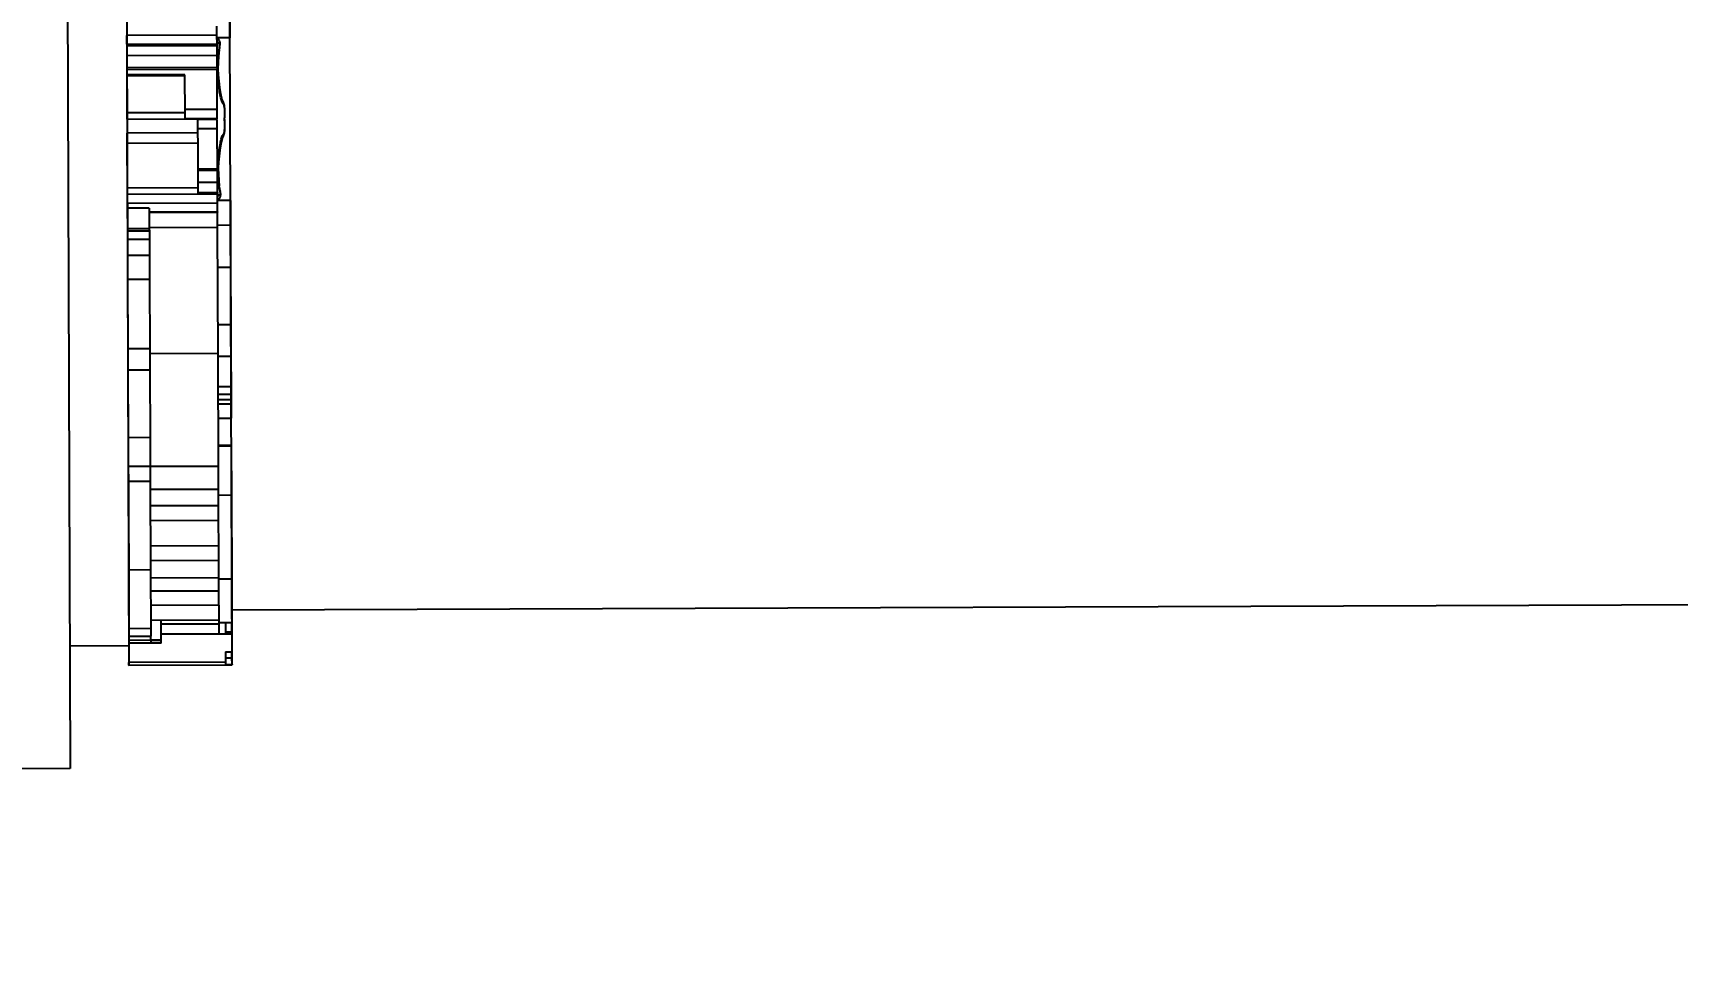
# Model space of a CAD drawing. Extents: x -678889171 to 586587, y -792238163 to 335485.
# Drawn here: x 83964 to 84018.7, y 48826.4 to 48857.7 of the extents above; entities that cross this region are included whole.
import ezdxf
from ezdxf import colors
from ezdxf.entities.mleader import LeaderData, LeaderLine
from ezdxf.math import Vec2, Vec3

# ---------------------------------------------------------------- set-up
doc = ezdxf.new("R2010")
doc.units = 0
doc.header["$MEASUREMENT"] = 0
doc.set_wipeout_variables(frame=1)
for name, color, linetype in [('E-TEXT', 3, 'Continuous'), ('XR-Typ26$0$XR-A-TYP-2-3-4-5-6-7-8-9-10$0$A-FURN-SANT', 252, 'Continuous'), ('XR-Typ26$0$XR-A-TYP-2-3-4-5-6-7-8-9-10$0$XR-A-TYP$0$TYPICAL TYPES$0$I-WC', 252, 'Continuous')]:
    doc.layers.add(name, color=color, linetype=linetype)
doc.styles.get("Standard").update_dxf_attribs({"font": 'arial.ttf'})

# ---------------------------------------------------------------- blocks, each defined once
blk = doc.blocks.new('XR-Typ26$0$XR-A-TYP-2-3-4-5-6-7-8-9-10$0$XR-A-TYP$0$TYPICAL TYPES$0$XREF_3BR$0$SE4')
at = {"layer": 'XR-Typ26$0$XR-A-TYP-2-3-4-5-6-7-8-9-10$0$A-FURN-SANT'}
for p, q in [((404.2135427506728, 435.8641236042604, -1.421570644436991e-08), (404.2135427506728, 438.8641236042604, -1.421570644435635e-08)), ((441.2135427506728, 435.8641236042495, -1.421570644436993e-08), (404.2135427506728, 435.8641236042604, -1.421570644436991e-08)), ((407.7138312506722, 435.8641236042458, -1.42157064443699e-08), (407.7138312506868, 434.174248604264, -1.421570644436989e-08)), ((407.1511580662191, 434.1742486042494, -1.421570644436991e-08), (407.2292859205918, 434.1742486042494, -1.421570644438347e-08)), ((407.1511580662191, 434.1742486042494, -1.421570644436991e-08), (407.1511580662045, 431.4203236042376, -1.42157064443699e-08)), ((407.2292859206063, 431.4203236042522, -1.42157064443699e-08), (407.2292859205918, 434.1742486042494, -1.421570644438347e-08)), ((407.7138312506868, 434.174248604264, -1.421570644436989e-08), (407.2292859205918, 434.1742486042494, -1.421570644438347e-08)), ((407.9779469859932, 434.174248604264, -1.421570644435635e-08), (407.7138312506868, 434.174248604264, -1.421570644436989e-08)), ((407.7735933639633, 433.2562736042455, -1.421570644436991e-08), (407.7735933639633, 434.1742486042349, -1.421570644435635e-08)), ((407.7895400894486, 434.1742486042494, -1.421570644436991e-08), (407.7895400894486, 433.5516114178172, -1.421570644435635e-08)), ((407.8684375716693, 434.1742486042349, -1.421570644438345e-08), (407.8684375716839, 433.5516114178135, -1.421570644435636e-08)), ((407.970675837918, 433.5516114178026, -1.421570644436991e-08), (407.9706758379034, 434.1742486042349, -1.421570644436991e-08)), ((408.1922382902849, 434.1742486042676, -1.421570644436991e-08), (407.9779469859932, 434.174248604264, -1.421570644435635e-08)), ((407.9779469859932, 434.174248604264, -1.421570644435635e-08), (407.9779469859932, 433.5516114178208, -1.42157064443699e-08)), ((408.1922382902849, 433.5516114178172, -1.421570644436991e-08), (408.1922382902849, 434.1742486042676, -1.421570644436991e-08)), ((409.5787520405866, 434.174248604264, -1.42157064443699e-08), (408.1922382902849, 434.1742486042676, -1.421570644436991e-08)), ((411.6820918913145, 434.1742486042494, -1.421570644435635e-08), (409.5787520405866, 434.174248604264, -1.42157064443699e-08)), ((409.8660075085936, 433.5516114178063, -1.421570644435635e-08), (409.8660075085936, 434.1742486042494, -1.421570644436993e-08)), ((412.386982819633, 434.1742486042494, -1.42157064443699e-08), (411.6820918913145, 434.1742486042494, -1.421570644435635e-08)), ((412.8183955716668, 434.1742486042494, -1.421570644436991e-08), (412.386982819633, 434.1742486042494, -1.42157064443699e-08)), ((412.386982819633, 433.5516114178172, -1.421570644436991e-08), (412.386982819633, 434.1742486042494, -1.42157064443699e-08)), ((413.6386110696185, 434.1742486042494, -1.421570644436991e-08), (412.8183955716668, 434.1742486042494, -1.421570644436991e-08)), ((412.8183955716668, 433.5516114178026, -1.421570644435635e-08), (412.8183955716668, 434.1742486042494, -1.421570644436991e-08)), ((415.5593689006491, 434.1742486042494, -1.421570644436991e-08), (413.6386110696185, 434.1742486042494, -1.421570644436991e-08)), ((413.6386110696039, 433.5516114178026, -1.421570644436991e-08), (413.6386110696185, 434.1742486042494, -1.421570644436991e-08)), ((416.1719349801861, 434.174248604264, -1.42157064443699e-08), (415.5593689006491, 434.1742486042494, -1.421570644436991e-08)), ((415.5593689006346, 433.5516114178026, -1.421570644436991e-08), (415.5593689006491, 434.1742486042494, -1.421570644436991e-08)), ((418.1446052204847, 434.1742486042494, -1.42157064443699e-08), (416.1719349801861, 434.174248604264, -1.42157064443699e-08)), ((416.1719349801861, 433.5516114178208, -1.421570644436991e-08), (416.1719349801861, 434.174248604264, -1.42157064443699e-08)), ((418.8298484980478, 434.1742486042494, -1.42157064443699e-08), (418.1446052204847, 434.1742486042494, -1.42157064443699e-08)), ((418.1446052204847, 433.5516114178172, -1.421570644438345e-08), (418.1446052204847, 434.1742486042494, -1.42157064443699e-08)), ((419.2866773497663, 434.1742486042494, -1.42157064443699e-08), (418.8298484980478, 434.1742486042494, -1.42157064443699e-08)), ((418.8298484980623, 433.5516114178026, -1.42157064443699e-08), (418.8298484980478, 434.1742486042494, -1.42157064443699e-08)), ((419.5254743886908, 434.1742486042349, -1.421570644435635e-08), (419.2866773497663, 434.1742486042494, -1.42157064443699e-08)), ((419.2866773497663, 433.5516114178208, -1.42157064443699e-08), (419.2866773497663, 434.1742486042494, -1.42157064443699e-08)), ((419.594237766767, 434.1742486042494, -1.42157064443699e-08), (419.5254743886908, 434.1742486042349, -1.421570644435635e-08)), ((419.5254743887053, 433.5516114178172, -1.42157064443699e-08), (419.5254743886908, 434.1742486042349, -1.421570644435635e-08)), ((420.1783737006481, 434.1742486042494, -1.421570644436991e-08), (419.594237766767, 434.1742486042494, -1.42157064443699e-08)), ((419.5942377667525, 433.5516114178026, -1.42157064443699e-08), (419.594237766767, 434.1742486042494, -1.42157064443699e-08)), ((420.1783737006481, 433.5516114178172, -1.421570644436991e-08), (420.1783737006481, 434.1742486042494, -1.421570644436991e-08)), ((420.1807818555826, 434.1742486042494, -1.421570644436991e-08), (420.1783737006481, 434.1742486042494, -1.421570644436991e-08)), ((420.3199789655482, 434.1742486042494, -1.421570644436989e-08), (420.1807818555826, 434.1742486042494, -1.421570644436991e-08)), ((420.1817431111413, 433.5516114178026, -1.421570644436991e-08), (420.1817431111558, 434.1742486042494, -1.421570644436991e-08)), ((420.3199789655628, 431.6039186042472, -1.421570644435637e-08), (420.3199789655482, 434.1742486042494, -1.421570644436989e-08)), ((420.3199789655482, 434.1742486042494, -1.421570644436989e-08), (420.5723445836484, 434.1742486042531, -1.42157064443699e-08)), ((420.5709853826265, 434.1742486042494, -1.421570644436991e-08), (420.7521243969386, 434.1742486042458, -1.421570644436991e-08)), ((420.5723445838812, 431.6039186042472, -1.421570644436991e-08), (420.5723445838812, 434.1742486042531, -1.42157064443699e-08)), ((420.7521243969386, 432.1547036042466, -1.421570644435636e-08), (420.7521243969386, 434.1742486042458, -1.421570644436991e-08)), ((420.7521243969386, 434.1742486042458, -1.421570644436991e-08), (422.0247267413943, 434.1742486042349, -1.42157064443699e-08)), ((422.0247267413652, 432.1547036042466, -1.421570644438345e-08), (422.0247267413943, 434.1742486042349, -1.42157064443699e-08)), ((422.0247267413943, 434.1742486042349, -1.42157064443699e-08), (422.3260646788985, 434.1742486042494, -1.42157064443699e-08)), ((424.8547409174644, 434.1742486042494, -1.421570644436991e-08), (422.3260646789131, 434.1742486042494, -1.42157064443699e-08)), ((422.3260646789131, 432.1547036042466, -1.421570644435635e-08), (422.3260646789131, 434.1742486042494, -1.42157064443699e-08)), ((422.7135427506728, 432.1547036042575, -1.421570644436991e-08), (422.7135427506728, 434.1742486042531, -1.42157064443699e-08)), ((422.8981741083699, 432.5218936042511, -1.42157064443699e-08), (422.8981741083699, 434.1742486042494, -1.421570644436991e-08)), ((423.9515244005743, 432.5218936042365, -1.42157064443699e-08), (423.9515244005743, 434.1742486042458, -1.421570644438345e-08)), ((423.9806737204926, 432.5218936042511, -1.421570644436991e-08), (423.9806737204926, 434.1742486042494, -1.421570644438347e-08)), ((424.1377583608264, 434.1742486042494, -1.421570644436991e-08), (424.1377583608119, 431.6039186042472, -1.421570644436991e-08)), ((424.1814370466163, 431.6039186042472, -1.421570644436991e-08), (424.1814370466018, 434.1742486042494, -1.421570644436991e-08)), ((424.5227486109943, 431.6039186042508, -1.421570644436991e-08), (424.5227486109798, 434.1742486042494, -1.42157064443699e-08)), ((424.8090813529852, 434.1742486042531, -1.421570644436991e-08), (424.8090813529852, 431.6039186042472, -1.42157064443699e-08)), ((424.8260193905007, 431.6039186042472, -1.421570644436991e-08), (424.8260193904862, 434.1742486042676, -1.42157064443699e-08)), ((424.8547409176972, 434.1742486042494, -1.421570644436991e-08), (425.1071065357828, 434.1742486042494, -1.421570644436991e-08)), ((424.8547409174644, 434.1742486042494, -1.421570644436991e-08), (424.8547409174498, 431.6039186042508, -1.421570644436993e-08)), ((425.1071065357828, 431.6039186042326, -1.42157064443699e-08), (425.1071065357828, 434.1742486042494, -1.421570644436991e-08)), ((425.2463036457484, 434.1742486042349, -1.42157064443699e-08), (425.1071065357828, 434.1742486042494, -1.421570644436991e-08)), ((407.7735933639633, 433.2562736042455, -1.421570644436991e-08), (407.7956939008436, 433.2562736042455, -1.421570644436993e-08)), ((407.8777514105168, 433.551611417799, -1.421570644435636e-08), (407.7895400894486, 433.5516114178172, -1.421570644435635e-08)), ((407.7956939008436, 433.5516114178172, -1.421570644438345e-08), (407.7956939008436, 433.2562736042455, -1.421570644436993e-08)), ((407.7956939008436, 433.2562736042455, -1.421570644436993e-08), (407.8610700767313, 433.2562736042273, -1.421570644436993e-08)), ((407.8610700767313, 433.2562736042273, -1.421570644436993e-08), (407.8610700767313, 433.5516114178026, -1.421570644436991e-08)), ((407.8610700767313, 433.2562736042273, -1.421570644436993e-08), (408.4351504143124, 433.2562736042491, -1.421570644436991e-08)), ((407.8684375716839, 433.5516114178135, -1.421570644435636e-08), (407.970675837918, 433.5516114178026, -1.421570644436991e-08)), ((408.1922382902849, 433.5516114178172, -1.421570644436991e-08), (407.9779469859932, 433.5516114178208, -1.42157064443699e-08)), ((408.0299711673579, 431.2367286042427, -1.421570644436993e-08), (408.0299711673579, 433.2562736042455, -1.421570644436991e-08)), ((409.8660075085936, 433.5516114178063, -1.421570644435635e-08), (408.1922382902849, 433.5516114178172, -1.421570644436991e-08)), ((408.3151799158368, 431.6055206099591, -1.42157064443699e-08), (408.3151799158368, 433.2562736042455, -1.42157064443699e-08)), ((408.4351504143124, 433.5516114178063, -1.421570644436991e-08), (408.4351504143269, 431.6039186042472, -1.421570644436991e-08)), ((408.8515191299666, 431.6039186042472, -1.421570644435635e-08), (408.8515191299666, 433.5516114178172, -1.421570644436991e-08)), ((409.2569565402227, 431.6039186042472, -1.421570644436991e-08), (409.2569565402082, 433.5516114178063, -1.42157064443699e-08)), ((409.631206305974, 431.6039186042508, -1.421570644436991e-08), (409.631206305974, 433.551611417799, -1.421570644435636e-08)), ((412.386982819633, 433.5516114178172, -1.421570644436991e-08), (409.8660075085936, 433.5516114178063, -1.421570644435635e-08)), ((410.1302059936133, 431.6039186042472, -1.421570644436991e-08), (410.1302059936133, 433.5516114178063, -1.42157064443699e-08)), ((410.5442791781679, 431.6039186042508, -1.421570644436991e-08), (410.5442791781825, 433.551611417799, -1.421570644438345e-08)), ((411.2685849815753, 431.6039186042326, -1.421570644438345e-08), (411.2685849815753, 433.5516114178026, -1.421570644435636e-08)), ((411.6895801269129, 431.6039186042508, -1.421570644436991e-08), (411.6895801268984, 433.5516114178172, -1.42157064443699e-08)), ((412.1573921700328, 431.6039186042435, -1.421570644436991e-08), (412.1573921700328, 433.5516114178026, -1.421570644436991e-08)), ((412.8183955716668, 433.5516114178026, -1.421570644435635e-08), (412.386982819633, 433.5516114178172, -1.421570644436991e-08)), ((412.8123294241232, 431.6039186042617, -1.42157064443699e-08), (412.8123294241232, 433.5516114178208, -1.421570644436989e-08)), ((413.6386110696039, 433.5516114178026, -1.421570644436991e-08), (412.8183955716668, 433.5516114178026, -1.421570644435635e-08)), ((415.5593689006346, 433.5516114178026, -1.421570644436991e-08), (413.6386110696039, 433.5516114178026, -1.421570644436991e-08)), ((416.1719349801861, 433.5516114178208, -1.421570644436991e-08), (415.5593689006346, 433.5516114178026, -1.421570644436991e-08)), ((416.0261593481991, 431.6039186042472, -1.42157064443699e-08), (416.0261593482137, 433.5516114178026, -1.421570644436991e-08)), ((418.1446052204847, 433.5516114178172, -1.421570644438345e-08), (416.1719349801861, 433.5516114178208, -1.421570644436991e-08)), ((418.8298484980623, 433.5516114178026, -1.42157064443699e-08), (418.1446052204847, 433.5516114178172, -1.421570644438345e-08)), ((419.2866773497663, 433.5516114178208, -1.42157064443699e-08), (418.8298484980623, 433.5516114178026, -1.42157064443699e-08)), ((419.5254743887053, 433.5516114178172, -1.42157064443699e-08), (419.2866773497663, 433.5516114178208, -1.42157064443699e-08)), ((419.5942377667525, 433.5516114178026, -1.42157064443699e-08), (419.5254743887053, 433.5516114178172, -1.42157064443699e-08)), ((420.1783737006481, 433.5516114178172, -1.421570644436991e-08), (419.5942377667525, 433.5516114178026, -1.42157064443699e-08)), ((419.6228316368361, 431.6039186042508, -1.421570644436991e-08), (419.6228316368361, 433.5516114178026, -1.421570644436991e-08)), ((420.058067216567, 433.5516114178172, -1.421570644436991e-08), (420.0580672165815, 431.6039186042435, -1.421570644436991e-08)), ((420.0652675639431, 431.6039186042435, -1.421570644436991e-08), (420.0652675639285, 433.5516114178026, -1.42157064443699e-08)), ((420.1783737006481, 433.5516114178172, -1.421570644436991e-08), (420.1817431111413, 433.5516114178026, -1.421570644436991e-08)), ((422.7135427506728, 432.5218936042511, -1.42157064443699e-08), (422.8981741083699, 432.5218936042511, -1.42157064443699e-08)), ((422.720257528199, 432.5174308513087, -1.42157064443699e-08), (422.7135427506728, 432.5174308513124, -1.421570644436993e-08)), ((422.7202575281844, 432.5218936042511, -1.421570644435636e-08), (422.720257528199, 431.6039186042508, -1.42157064443699e-08)), ((422.7208182360337, 431.6039186042435, -1.421570644436993e-08), (422.7208182360337, 432.5218936042511, -1.42157064443699e-08)), ((422.8981741083699, 432.5218936042511, -1.42157064443699e-08), (423.9515244005743, 432.5218936042365, -1.42157064443699e-08)), ((422.9870418044156, 431.6039186042508, -1.421570644438347e-08), (422.9870418044156, 432.5218936042365, -1.42157064443699e-08)), ((423.9515244005743, 432.5218936042365, -1.42157064443699e-08), (423.9806737204926, 432.5218936042511, -1.421570644436991e-08)), ((420.570985382612, 432.1547036042502, -1.42157064443699e-08), (420.7521243969386, 432.1547036042466, -1.421570644435636e-08)), ((420.6010661108448, 431.6039186042653, -1.42157064443699e-08), (420.6010661108448, 432.1547036042648, -1.421570644436991e-08)), ((420.6180041483458, 431.6039186042472, -1.42157064443699e-08), (420.6180041483312, 432.1547036042466, -1.42157064443699e-08)), ((420.7521243969386, 432.1547036042466, -1.421570644435636e-08), (422.0247267413652, 432.1547036042466, -1.421570644438345e-08)), ((420.9043368903513, 431.6039186042472, -1.421570644435636e-08), (420.9043368903513, 432.1547036042612, -1.421570644436991e-08)), ((421.2456484547292, 431.6039186042653, -1.42157064443699e-08), (421.2456484547292, 432.1547036042466, -1.421570644436991e-08)), ((421.2893271405046, 431.6039186042472, -1.421570644436991e-08), (421.2893271405192, 432.1547036042612, -1.42157064443699e-08)), ((422.0247267413652, 432.1547036042466, -1.421570644438345e-08), (422.3260646789131, 432.1547036042466, -1.421570644435635e-08)), ((422.3260646789131, 432.1547036042466, -1.421570644435635e-08), (422.7135427506728, 432.1547036042575, -1.421570644436991e-08)), ((422.4400436969299, 431.6039186042472, -1.421570644436991e-08), (422.4400436969154, 432.1547036042612, -1.421570644436991e-08)), ((422.7062672653119, 431.6039186042472, -1.421570644436991e-08), (422.7062672653119, 432.1547036042502, -1.421570644436991e-08)), ((422.7068279731466, 431.6039186042508, -1.421570644436991e-08), (422.7068279731466, 432.1547036042612, -1.421570644436991e-08)), ((407.2292859206063, 431.4203236042522, -1.42157064443699e-08), (407.1511580662045, 431.4203236042376, -1.42157064443699e-08)), ((407.1525900717679, 431.4203236042522, -1.421570644436991e-08), (407.152590071797, 431.2367286042463, -1.42157064443699e-08)), ((407.1609331877989, 431.4203236042558, -1.42157064443699e-08), (407.1609331878135, 431.2367286042427, -1.42157064443699e-08)), ((407.5210332053684, 431.4203236042522, -1.421570644436991e-08), (407.2292859206063, 431.4203236042522, -1.42157064443699e-08)), ((407.3551455497072, 431.4203236042486, -1.42157064443699e-08), (407.3551455497072, 431.2367286042427, -1.421570644435636e-08)), ((407.5210332053684, 431.4203236042522, -1.421570644436991e-08), (407.521033205383, 431.2367286042572, -1.421570644435636e-08)), ((408.3151799158368, 431.6055206099591, -1.42157064443699e-08), (408.0299711673433, 431.6055206099409, -1.421570644435636e-08)), ((408.3677770235663, 431.4203236042376, -1.421570644436991e-08), (408.0299711673433, 431.4203236042522, -1.42157064443699e-08)), ((408.0904741280829, 431.4203236042486, -1.421570644436991e-08), (408.0904741280683, 431.2367286042572, -1.42157064443699e-08)), ((408.4351504143269, 431.6055206099554, -1.421570644435636e-08), (408.3151799158368, 431.6055206099591, -1.42157064443699e-08)), ((408.3599218924501, 431.6055206099554, -1.421570644436991e-08), (408.3599218924355, 431.2367286042572, -1.421570644438347e-08)), ((408.8515191299666, 431.6039186042472, -1.421570644435635e-08), (408.4351504143269, 431.6039186042472, -1.421570644436991e-08)), ((408.8515191299666, 431.6039186042472, -1.421570644435635e-08), (409.2569565402227, 431.6039186042472, -1.421570644436991e-08)), ((409.2569565402227, 431.6039186042472, -1.421570644436991e-08), (409.631206305974, 431.6039186042508, -1.421570644436991e-08)), ((409.5955421000108, 431.2367286042427, -1.421570644436991e-08), (409.5955421000253, 431.6039186042472, -1.42157064443699e-08)), ((409.631206305974, 431.6039186042508, -1.421570644436991e-08), (410.1302059936133, 431.6039186042472, -1.421570644436991e-08)), ((410.1302059936133, 431.6039186042472, -1.421570644436991e-08), (410.5442791781679, 431.6039186042508, -1.421570644436991e-08)), ((410.5442791781679, 431.6039186042508, -1.421570644436991e-08), (411.2685849815753, 431.6039186042326, -1.421570644438345e-08)), ((411.2685849815753, 431.6039186042326, -1.421570644438345e-08), (411.6895801269129, 431.6039186042508, -1.421570644436991e-08)), ((411.6895801269129, 431.6039186042508, -1.421570644436991e-08), (412.1573921700328, 431.6039186042435, -1.421570644436991e-08)), ((411.9861904111604, 431.2367286042609, -1.42157064443699e-08), (411.9861904111458, 431.6039186042472, -1.421570644436989e-08)), ((412.1573921700328, 431.6039186042435, -1.421570644436991e-08), (412.8123294241232, 431.6039186042617, -1.42157064443699e-08)), ((412.8123294241232, 431.6039186042617, -1.42157064443699e-08), (416.0261593481991, 431.6039186042472, -1.42157064443699e-08)), ((413.3903021286242, 431.2367286042572, -1.421570644436991e-08), (413.3903021286096, 431.6039186042472, -1.421570644436991e-08)), ((413.4071397105872, 431.2367286042427, -1.421570644435635e-08), (413.4071397105872, 431.6039186042508, -1.421570644435636e-08)), ((414.1849620649737, 431.6039186042326, -1.421570644436991e-08), (414.1849620649591, 431.2367286042572, -1.421570644436991e-08)), ((414.5965244696854, 431.6039186042472, -1.421570644438345e-08), (414.5965244696854, 431.2367286042572, -1.42157064443699e-08)), ((414.7097180647106, 431.2367286042609, -1.421570644436991e-08), (414.7097180647252, 431.6039186042581, -1.421570644436993e-08)), ((414.8644588486641, 431.2367286042572, -1.42157064443699e-08), (414.8644588486495, 431.6039186042472, -1.421570644438347e-08)), ((415.0754691875045, 431.2367286042572, -1.42157064443699e-08), (415.0754691874899, 431.6039186042472, -1.42157064443699e-08)), ((415.9476445548353, 431.2367286042427, -1.421570644436991e-08), (415.9476445548498, 431.6039186042508, -1.42157064443699e-08)), ((416.0261593481991, 431.6039186042472, -1.42157064443699e-08), (419.6228316368361, 431.6039186042508, -1.421570644436991e-08)), ((416.8479548090108, 431.2367286042427, -1.42157064443699e-08), (416.8479548090108, 431.6039186042326, -1.421570644438345e-08)), ((418.4797670900007, 431.2367286042427, -1.42157064443699e-08), (418.4797670900007, 431.6039186042508, -1.421570644436991e-08)), ((419.6228316368361, 431.6039186042508, -1.421570644436991e-08), (420.0580672165815, 431.6039186042435, -1.421570644436991e-08)), ((419.6842830399983, 431.2367286042572, -1.421570644436991e-08), (419.6842830399837, 431.6039186042472, -1.42157064443699e-08)), ((420.0652675639431, 431.6039186042435, -1.421570644436991e-08), (420.0580672165815, 431.6039186042435, -1.421570644436991e-08)), ((420.0652675639431, 431.6039186042435, -1.421570644436991e-08), (420.3199789655628, 431.6039186042472, -1.421570644435637e-08)), ((420.3199789655628, 431.6039186042472, -1.421570644435637e-08), (420.5723445836484, 431.6039186042472, -1.421570644436991e-08)), ((420.3959057830507, 431.2367286042572, -1.421570644436991e-08), (420.3959057830652, 431.6039186042472, -1.421570644436993e-08)), ((420.5723445838812, 431.6039186042472, -1.421570644436991e-08), (420.6010661108448, 431.6039186042653, -1.42157064443699e-08)), ((420.6180041483458, 431.6039186042472, -1.42157064443699e-08), (420.6010661108448, 431.6039186042653, -1.42157064443699e-08)), ((420.6180041483458, 431.6039186042472, -1.42157064443699e-08), (420.9043368903513, 431.6039186042472, -1.421570644435636e-08)), ((420.9043368903513, 431.6039186042472, -1.421570644435636e-08), (421.2456484547292, 431.6039186042653, -1.42157064443699e-08)), ((421.2893271405046, 431.6039186042472, -1.421570644436991e-08), (421.2456484547292, 431.6039186042653, -1.42157064443699e-08)), ((421.2893271405046, 431.6039186042472, -1.421570644436991e-08), (422.4400436969299, 431.6039186042472, -1.421570644436991e-08)), ((422.4400436969299, 431.6039186042472, -1.421570644436991e-08), (422.7062672653119, 431.6039186042472, -1.421570644436991e-08)), ((422.7068279729865, 431.6039186042508, -1.421570644436991e-08), (422.7062672653119, 431.6039186042472, -1.421570644436991e-08)), ((422.7135427506582, 431.394653492549, -1.42157064443699e-08), (422.7135427506728, 431.3991138854763, -1.42157064443699e-08)), ((422.7208182360337, 431.6039186042435, -1.421570644436993e-08), (422.7202575283591, 431.6039186042508, -1.42157064443699e-08)), ((422.7208182360337, 431.6039186042435, -1.421570644436993e-08), (422.9870418044156, 431.6039186042508, -1.421570644438347e-08)), ((422.9870418044156, 431.6039186042508, -1.421570644438347e-08), (424.1377583608119, 431.6039186042472, -1.421570644436991e-08)), ((423.7228124960966, 431.6039186042472, -1.421570644436991e-08), (423.7228124961111, 431.590148979245, -1.421570644436991e-08)), ((424.1814370466163, 431.6039186042472, -1.421570644436991e-08), (424.1377583608119, 431.6039186042472, -1.421570644436991e-08)), ((424.1814370466163, 431.6039186042472, -1.421570644436991e-08), (424.5227486109943, 431.6039186042508, -1.421570644436991e-08)), ((424.5227486109943, 431.6039186042508, -1.421570644436991e-08), (424.8090813529852, 431.6039186042472, -1.42157064443699e-08)), ((424.8260193905007, 431.6039186042472, -1.421570644436991e-08), (424.8090813529852, 431.6039186042472, -1.42157064443699e-08)), ((424.8260193905007, 431.6039186042472, -1.421570644436991e-08), (424.8547409174498, 431.6039186042508, -1.421570644436993e-08)), ((424.8547409176972, 431.6039186042472, -1.421570644436993e-08), (425.1071065357828, 431.6039186042326, -1.42157064443699e-08)), ((425.0311797182803, 431.2367286042572, -1.42157064443699e-08), (425.0311797182803, 431.6039186042472, -1.421570644436991e-08)), ((425.1071065357828, 431.6039186042326, -1.42157064443699e-08), (425.3618179374025, 431.6039186042472, -1.42157064443699e-08)), ((407.1609331878135, 431.2367286042427, -1.42157064443699e-08), (407.152590071797, 431.2367286042463, -1.42157064443699e-08)), ((407.1609331878135, 431.2367286042427, -1.42157064443699e-08), (407.3551455497072, 431.2367286042427, -1.421570644435636e-08)), ((407.3551455497072, 431.2367286042427, -1.421570644435636e-08), (407.521033205383, 431.2367286042572, -1.421570644435636e-08)), ((408.0299711673579, 431.2367286042427, -1.421570644436993e-08), (407.521033205383, 431.2367286042572, -1.421570644435636e-08)), ((408.0299711673579, 431.2367286042427, -1.421570644436993e-08), (408.0904741280683, 431.2367286042572, -1.42157064443699e-08)), ((408.0904741280683, 431.2367286042572, -1.42157064443699e-08), (408.3599218924355, 431.2367286042572, -1.421570644438347e-08)), ((409.5955421000108, 431.2367286042427, -1.421570644436991e-08), (408.3599218924355, 431.2367286042572, -1.421570644438347e-08)), ((408.7135427506728, 381.8641236042604, -1.42157064443699e-08), (408.7135427506728, 431.2367286042427, -1.421570644436991e-08)), ((411.9861904111604, 431.2367286042609, -1.42157064443699e-08), (409.5955421000108, 431.2367286042427, -1.421570644436991e-08)), ((413.3903021286242, 431.2367286042572, -1.421570644436991e-08), (411.9861904111604, 431.2367286042609, -1.42157064443699e-08)), ((413.3903021286242, 431.2367286042572, -1.421570644436991e-08), (413.4071397105872, 431.2367286042427, -1.421570644435635e-08)), ((414.597179392309, 431.2367286042427, -1.421570644436991e-08), (414.1849620649591, 431.2367286042572, -1.421570644436991e-08)), ((414.7097180647106, 431.2367286042609, -1.421570644436991e-08), (414.5965244696999, 431.2367286042572, -1.42157064443699e-08)), ((414.8644588486641, 431.2367286042572, -1.42157064443699e-08), (414.7097180647106, 431.2367286042609, -1.421570644436991e-08)), ((415.0754691875045, 431.2367286042572, -1.42157064443699e-08), (414.8644588486641, 431.2367286042572, -1.42157064443699e-08)), ((415.9476445548353, 431.2367286042427, -1.421570644436991e-08), (415.0754691875045, 431.2367286042572, -1.42157064443699e-08)), ((416.8479548090108, 431.2367286042427, -1.42157064443699e-08), (415.9476445548353, 431.2367286042427, -1.421570644436991e-08)), ((418.4797670900007, 431.2367286042427, -1.42157064443699e-08), (416.8479548090108, 431.2367286042427, -1.42157064443699e-08)), ((419.6842830399983, 431.2367286042572, -1.421570644436991e-08), (418.4797670900007, 431.2367286042427, -1.42157064443699e-08)), ((420.3959057830507, 431.2367286042572, -1.421570644436991e-08), (419.6842830399983, 431.2367286042572, -1.421570644436991e-08)), ((425.7428024613473, 431.2367286042609, -1.421570644435635e-08), (425.0311797182803, 431.2367286042572, -1.42157064443699e-08))]:
    blk.add_line(p, q, dxfattribs=at)
at = {"layer": 'XR-Typ26$0$XR-A-TYP-2-3-4-5-6-7-8-9-10$0$A-FURN-SANT', "elevation": -1.42157064443699e-08}
blk.add_lwpolyline([(407.152590071797, 431.2367286042463), (438.2759274351265, 431.2367286042427), (438.275927435112, 434.1742486042494), (407.152590071797, 434.1742486042494)], close=True, dxfattribs=at)
at = {"layer": 'XR-Typ26$0$XR-A-TYP-2-3-4-5-6-7-8-9-10$0$A-FURN-SANT'}
for centre, radius, start, end in [((420.5932525019016, 431.8852467012912, -1.42157064443699e-08), 0.3028552156284784, 249.7130208658086, 266.5779957346161), ((420.5695695617615, 431.7028670540312, -1.421570644436991e-08), 0.190599606916676, 245.5072247992471, 295.3419444943156), ((420.8083264392917, 430.8684328554336, -1.421570644436991e-08), 0.687806759668831, 95.9832408165392, 109.0037174483529), ((420.8050982289715, 431.0388504910225, -1.421570644436991e-08), 0.5134998998217367, 94.83143298345273, 107.193566613488), ((421.2481927675835, 427.7197076611774, -1.421570644435635e-08), 3.859154927620684, 76.28717163799928, 96.71689260894092), ((422.2696821764548, 431.6121390084299, -1.421570644436991e-08), 0.1780884999873481, 230.8150256271217, 271.7767458655472), ((422.8817390825279, 432.6308701354137, -1.421570644436991e-08), 1.246649864893454, 262.2328328589605, 271.7068950294512), ((423.1574033248762, 431.6121390084299, -1.421570644436993e-08), 0.1780884999840633, 268.2232541325083, 308.9187421093711), ((424.1877495459921, 427.6411057994119, -1.421570644438347e-08), 3.937923020651485, 82.70804075805886, 103.5673853348693), ((424.6179716385959, 431.0347150849411, -1.421570644436991e-08), 0.5186600942435982, 72.56649475447621, 84.48331283863422), ((424.6187595127267, 430.8684348893621, -1.421570644436991e-08), 0.6878046898586034, 70.9962628769539, 84.01677886089192), ((424.833832999444, 431.8852467012948, -1.421570644436991e-08), 0.3028552156284633, 273.4220042663549, 290.2869791331947)]:
    blk.add_arc(centre, radius, start, end, dxfattribs=at)
for centre, major_axis, ratio, start_param, end_param in [((420.5843562676164, 431.6995581723313, -1.42157064443699e-08), (-0.0680246007477015, 0.1705279382246198), 0.9029631070489027, 2.725600234878348, 3.147610980285984), ((424.8427292337292, 431.6995581723459, -1.421570644435635e-08), (0.06802460074741826, 0.1705279382334564), 0.9029631070408288, 3.133356179050995, 3.557585072283686)]:
    blk.add_ellipse(centre, major_axis=major_axis, ratio=ratio, start_param=start_param, end_param=end_param, dxfattribs=at)
for points, knots in [([(420.3954209732765, 431.580727874174, -1.421570644435635e-08), (420.4027614937513, 431.5752965557804, -1.42157064443699e-08), (420.4342257028038, 431.5538172888919, -1.421570644435635e-08), (420.4633064489608, 431.5405314703094, -1.421570644436991e-08), (420.4898278650653, 431.529344761555, -1.421570644435636e-08)], [0, 0, 0, 0, 0.2332211146096446, 1, 1, 1, 1]), ([(420.7366311421501, 431.5524927380611, -1.42157064443699e-08), (420.8078987627378, 431.5596898393414, -1.421570644435636e-08), (420.8826057518017, 431.5652910057979, -1.421570644436991e-08), (421.0386562438071, 431.5734138653243, -1.421570644435635e-08), (421.1206239757012, 431.5759000005637, -1.42157064443699e-08), (421.3642177263828, 431.5782276405807, -1.421570644436991e-08), (421.5294839675043, 431.5730151590687, -1.421570644436991e-08), (421.8283015366615, 431.5500771348597, -1.421570644435635e-08), (421.9620934585109, 431.5323332209518, -1.42157064443699e-08), (422.1682468392828, 431.4882956022775, -1.421570644438347e-08), (422.2407491341582, 431.4621360286255, -1.42157064443699e-08), (422.2752038274193, 431.4341361286788, -1.421570644436991e-08)], [0, 0, 0, 0, 0.1250000000000001, 0.1250000000000001, 0.2500000000000001, 0.2500000000000001, 0.5000000000000002, 0.5000000000000002, 0.7500000000000001, 0.7500000000000001, 1, 1, 1, 1]), ([(422.1488402742252, 431.4760307863035, -1.421570644438347e-08), (422.1602940318116, 431.4644175486756, -1.42157064443699e-08), (422.1876073119638, 431.4432957089157, -1.421570644436991e-08), (422.2360940936778, 431.4201252468047, -1.42157064443699e-08), (422.3041749047552, 431.4011701800628, -1.421570644436991e-08), (422.4044413636584, 431.3877595799422, -1.42157064443699e-08), (422.5341664744192, 431.3830276582885, -1.42157064443699e-08), (422.6434820004069, 431.385911909354, -1.421570644435636e-08), (422.6938369015406, 431.3931842429447, -1.421570644436991e-08), (422.7138570290117, 431.3961637752509, -1.421570644438347e-08)], [0, 0, 0, 0, 0.08131492865748846, 0.1728853958524489, 0.303173067586066, 0.5251743239056884, 0.7083173162574197, 0.8992752661968046, 1, 1, 1, 1]), ([(422.2752038274193, 431.4341361286788, -1.421570644436991e-08), (422.2734172558703, 431.4251673790568, -1.421570644436991e-08), (422.2871031216637, 431.4162949237943, -1.42157064443699e-08), (422.3406989587966, 431.4011795720871, -1.42157064443699e-08), (422.3809636353835, 431.3949927470676, -1.42157064443699e-08), (422.4735212105588, 431.3875933679956, -1.421570644436991e-08), (422.5266971538513, 431.3863028312917, -1.421570644436991e-08), (422.6277995080745, 431.3890680449258, -1.42157064443699e-08), (422.6754986953019, 431.3930399303936, -1.421570644435635e-08), (422.7135427506728, 431.3991138854763, -1.42157064443699e-08)], [0, 0, 0, 0, 0.25, 0.25, 0.5, 0.5, 0.75, 0.75, 1, 1, 1, 1]), ([(422.7135427506728, 431.3991138854763, -1.42157064443699e-08), (422.7515867713519, 431.3930399359378, -1.421570644436991e-08), (422.7992889087618, 431.3890700058837, -1.42157064443699e-08), (422.900268197016, 431.386304079133, -1.421570644436991e-08), (422.9535188445734, 431.387591430117, -1.421570644436993e-08), (423.0460846629867, 431.3949880791915, -1.421570644436991e-08), (423.0863169439253, 431.401163628776, -1.421570644436993e-08), (423.139992338678, 431.4162940513816, -1.42157064443699e-08), (423.1536682445148, 431.4251673839317, -1.42157064443699e-08), (423.1518816739263, 431.4341361286934, -1.42157064443699e-08)], [0, 0, 0, 0, 0.2500000000000001, 0.2500000000000001, 0.5000000000000001, 0.5000000000000001, 0.75, 0.75, 1, 1, 1, 1]), ([(422.9188724584528, 431.3847734304873, -1.421570644436991e-08), (422.9209095442638, 431.3847391959134, -1.421570644435636e-08), (422.9620721132087, 431.3840561556171, -1.421570644436991e-08), (423.0526597297285, 431.3913009338576, -1.42157064443699e-08), (423.1479399043019, 431.4062019311423, -1.42157064443699e-08), (423.2194347272307, 431.4303741580079, -1.421570644436991e-08), (423.2620369396464, 431.4600307402288, -1.421570644436991e-08), (423.2770977887703, 431.4748858488783, -1.421570644435636e-08), (423.2779617029009, 431.4757544375061, -1.42157064443699e-08)], [0, 0, 0, 0, 0.01267354058139114, 0.2967215292932937, 0.6058335035818222, 0.8427555977959007, 0.9909114729618241, 1, 1, 1, 1]), ([(423.1518816739263, 431.4341361286934, -1.42157064443699e-08), (423.1691091510438, 431.4481361846701, -1.42157064443699e-08), (423.1954443650029, 431.4615060593787, -1.421570644436991e-08), (423.2656841853604, 431.4870301497758, -1.421570644436991e-08), (423.3101622837421, 431.4992417874746, -1.421570644435635e-08), (423.4639047258097, 431.5321353997606, -1.421570644436991e-08), (423.5971568339446, 431.5498942348058, -1.421570644436991e-08), (423.895696492953, 431.5729262384557, -1.421570644436991e-08), (424.0612634347635, 431.5782207761949, -1.42157064443699e-08), (424.3876480243489, 431.5751463145862, -1.42157064443699e-08), (424.5479177118978, 431.5668870826194, -1.421570644438347e-08), (424.6904543591954, 431.5524927380611, -1.421570644436993e-08)], [0, 0, 0, 0, 0.1249999999999999, 0.1249999999999999, 0.2499999999999999, 0.2499999999999999, 0.4999999999999998, 0.4999999999999998, 0.7499999999999999, 0.7499999999999999, 1, 1, 1, 1]), ([(424.775418668607, 431.5301746801269, -1.421570644436991e-08), (424.7982679986017, 431.5219793676661, -1.42157064443699e-08), (424.8379783025302, 431.5096762255562, -1.421570644436991e-08), (424.900220710173, 431.5114721911705, -1.421570644435635e-08), (424.9275570924801, 431.526465864139, -1.421570644436991e-08), (424.9350952496461, 431.5306516033161, -1.421570644435635e-08)], [0, 0, 0, 0, 0.4186466246006604, 0.8624440513679444, 1, 1, 1, 1]), ([(424.9363564751256, 431.530468900266, -1.421570644436991e-08), (424.9473016886914, 431.5340394065861, -1.421570644438347e-08), (424.9773293287581, 431.5443413003231, -1.421570644436991e-08), (425.0102710702049, 431.5636071421795, -1.42157064443699e-08), (425.0322413426184, 431.5803669073794, -1.42157064443699e-08)], [0, 0, 0, 0, 0.3109179397916582, 1, 1, 1, 1])]:
    blk.add_open_spline(points, degree=3, knots=knots, dxfattribs=at)
for points in [[(420.4894819885812, 431.5282413866516, -1.421570644438347e-08), (420.5167548391473, 431.5167360172782, -1.421570644435637e-08), (420.5487523711199, 431.5133932445606, -1.421570644436991e-08), (420.5843562676018, 431.5187523929344, -1.421570644436989e-08)], [(420.575175152786, 431.5829314832263, -1.421570644436993e-08), (420.5424492795719, 431.5617659827876, -1.42157064443699e-08), (420.5460725717712, 431.5393610749197, -1.421570644436991e-08), (420.5843562676018, 431.5187523929344, -1.421570644436989e-08)], [(420.7617361892626, 431.5516921727394, -1.42157064443699e-08), (420.753512207215, 431.550079288354, -1.421570644436991e-08), (420.7450581245939, 431.5503051308042, -1.42157064443699e-08), (420.7366311421501, 431.5524927380611, -1.42157064443699e-08)], [(424.6904543591954, 431.5524927380611, -1.421570644436993e-08), (424.6828776712355, 431.5505258634948, -1.42157064443699e-08), (424.6752790760947, 431.5501448369178, -1.42157064443699e-08), (424.667845510281, 431.5512602329254, -1.421570644438347e-08)], [(424.8427292337292, 431.5187523929308, -1.421570644436991e-08), (424.8808951878891, 431.5392976928269, -1.42157064443699e-08), (424.8845449658402, 431.5618250026746, -1.421570644436991e-08), (424.8519103485305, 431.5829314832081, -1.421570644436991e-08)], [(424.8427292337292, 431.5187523929308, -1.421570644436991e-08), (424.8782572283089, 431.5134046694147, -1.421570644436991e-08), (424.9102370925248, 431.5167949622846, -1.421570644436991e-08), (424.9374745831592, 431.528250743344, -1.421570644436991e-08)]]:
    blk.add_open_spline(points, degree=3, dxfattribs=at)

msp = doc.modelspace()

# ---------------------------------------------------------------- block references
at = {"layer": 'XR-Typ26$0$XR-A-TYP-2-3-4-5-6-7-8-9-10$0$XR-A-TYP$0$TYPICAL TYPES$0$I-WC', "extrusion": (-1.097025454659832e-10, -1.096253815933138e-06, 0.9999999999993993), "xscale": 1.166667827585024, "yscale": 1.166667827585024, "zscale": 1.166667827585024, "rotation": 90.19698057479523}
msp.add_blockref('XR-Typ26$0$XR-A-TYP-2-3-4-5-6-7-8-9-10$0$XR-A-TYP$0$TYPICAL TYPES$0$XREF_3BR$0$SE4', (84475.36146803634, 48363.38739208662, -0.05302781514224149), dxfattribs=at)

# ---------------------------------------------------------------- next in the draw order: block references
msp.add_blockref('XR-Typ26$0$XR-A-TYP-2-3-4-5-6-7-8-9-10$0$XR-A-TYP$0$TYPICAL TYPES$0$XREF_3BR$0$SE4', (84475.36146803634, 48363.38739208662, -0.05302781514224149), dxfattribs=at)

# ---------------------------------------------------------------- next in the draw order: leaders
at = {"layer": 'E-TEXT', "color": 30}
ml = msp.add_multileader_mtext('Standard', dxfattribs=at)
ml.set_content('\\C30;CT1{\\fArial|b0|i0|c178|p34;5}/DP-T-8 {\\A1;3(1x3)mm\\H0.7x;\\S2^ ;\\H1.42857x; \\P∅ 25 mm PVC CONDUIT}', color=3)
ml.set_leader_properties(color=30)
ml.build(insert=Vec2(0, 0))
ml.multileader.update_dxf_attribs({"text_right_attachment_type": 6, "dogleg_length": 0.2763936738358556, "arrow_head_size": 153.5520410199195, "scale": 2})
ctx = ml.context
ctx.base_point, ctx.scale, ctx.char_height, ctx.arrow_head_size, ctx.landing_gap_size, ctx.plane_origin, ctx.plane_x_axis, ctx.plane_y_axis = Vec3(83242.42319999804, 49045.7179866587, -1.941145277798938), 2, 153.5520410199195, 153.5520410199195, 3.071040820398391, Vec3(81390.95863740877, 56349.29824090943, -1.941116896146495), Vec3(0.999976866597217, -0.00680193137365684, 3.477911888746864e-09), Vec3(0.006801931373656824, 0.999976866597217, 4.799668914001097e-09)
ctx.right_attachment = 6
notes = []
notes.append((ctx, [(1, (1, 1, 0), (85654.80140647794, 48924.90985426773, -1.941137386164951), (-0.9999768665972169, 0.006801931373656839, -3.477911888746863e-09), 0.5527873476717116, [(1, [(86091.46024412624, 46328.67716872814, -1.941148252634734)], 0, [])])]))
ctx.mtext.insert, ctx.mtext.text_direction, ctx.mtext.rotation, ctx.mtext.width, ctx.mtext.defined_height, ctx.mtext.flow_direction, ctx.mtext.extrusion = Vec3(83246.0374122262, 49125.56116191298, -1.941144883788194), Vec3(0.999976866597217, -0.006801931373656839, 3.477911888746863e-09), 6.276383323354838, 3689.840183907986, 503.608197250026, 5, Vec3(-3.510478451379605e-09, -4.775901363335934e-09, 1)
for ctx, leaders in notes:
    for number, flags, end, landing, length, lines in leaders:
        leader = LeaderData()
        leader.index, (leader.has_last_leader_line, leader.has_dogleg_vector, leader.attachment_direction) = number, flags
        leader.last_leader_point, leader.dogleg_vector, leader.dogleg_length = Vec3(end), Vec3(landing), length
        for number, points, colour, breaks in lines:
            line = LeaderLine()
            line.index, line.vertices, line.color, line.breaks = number, Vec3.list(points), colors.encode_raw_color(colour), breaks
            leader.lines.append(line)
        ctx.leaders.append(leader)

doc.saveas('drawing.dxf')
